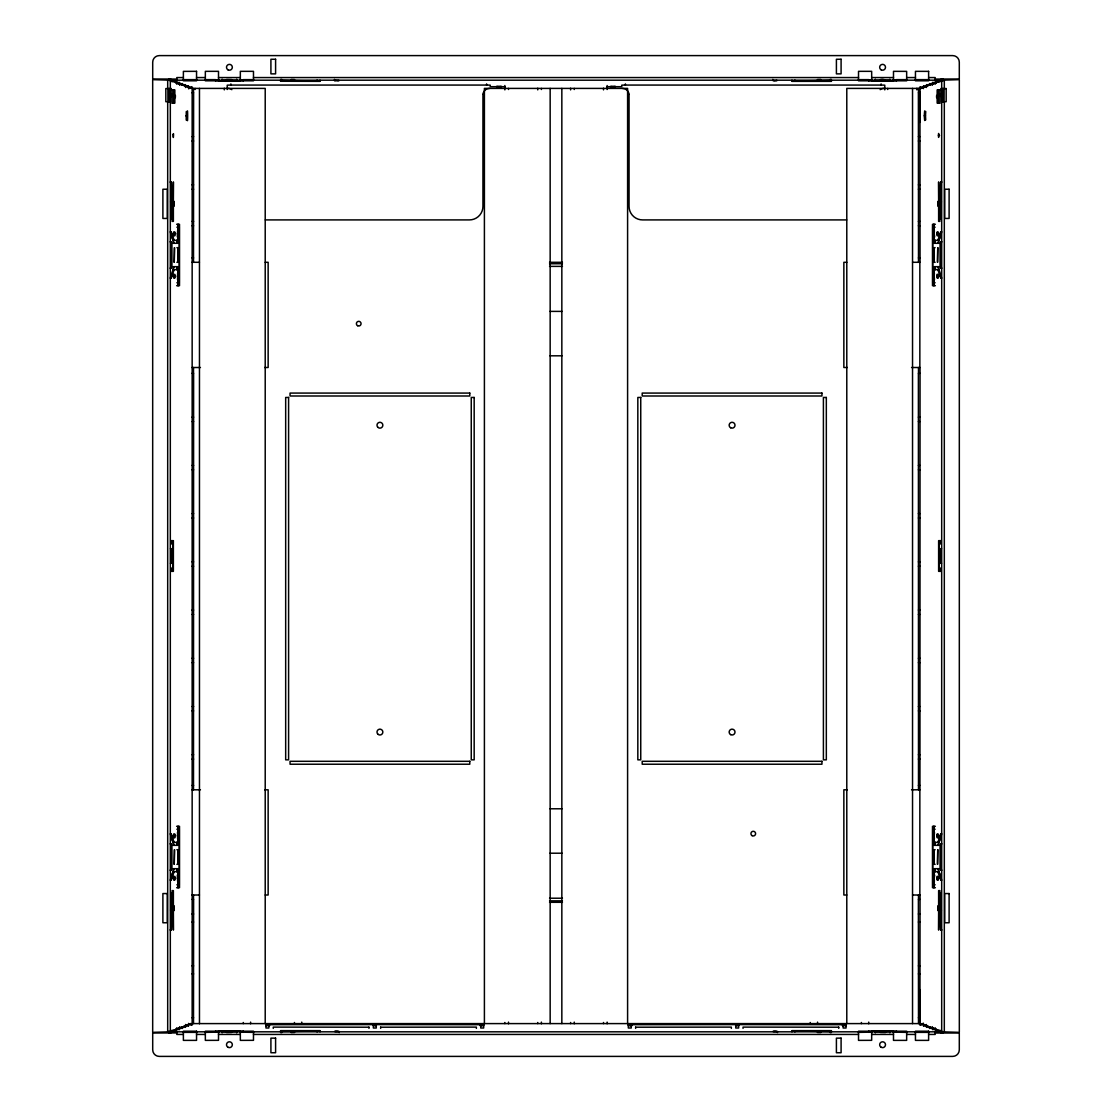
<?xml version="1.0" encoding="UTF-8"?>
<svg xmlns="http://www.w3.org/2000/svg" width="1112" height="1112" viewBox="0 0 1112 1112"><rect width="100%" height="100%" fill="white"/><g stroke="black" fill="none" stroke-linecap="round" stroke-linejoin="round"><path stroke-width="1.5" d="M942.906 102.179L942.948 88.529M944.074 102.179L944.116 88.543M186.955 115.773C187.872 98.704 187.886 132.856 186.955 115.773L185.787 115.773M924.308 115.773C925.198 98.94 925.253 132.286 924.308 115.773L925.476 115.773L925.754 111.52M170.331 95.132L170.483 93.686L170.4 96.396L170.331 95.132L171.498 95.132L171.637 96.563L171.637 93.686L171.498 95.132M174.028 96.007L174.028 97.008M173.736 203.844C174.25 195.128 174.25 212.559 173.736 203.844L172.569 203.844M173.597 233.798C174 226.82 174.042 240.748 173.597 233.798L172.443 233.798M173.597 276.179C174 269.201 174.042 283.115 173.597 276.179L172.443 276.179M178.337 233.798C178.99 222.914 178.99 244.696 178.337 233.798L177.183 233.798M178.337 276.179C178.99 265.281 178.99 287.063 178.337 276.179L177.183 276.179M173.597 835.821C174 828.843 174.042 842.771 173.597 835.821L172.443 835.821M173.597 878.202C174 871.224 174.042 885.138 173.597 878.202L172.443 878.202M173.736 908.156C174.25 899.441 174.25 916.872 173.736 908.156L172.569 908.156M178.337 835.821C178.99 824.937 178.99 846.718 178.337 835.821L177.183 835.821M178.337 878.202C178.99 867.304 178.99 889.086 178.337 878.202L177.183 878.202M933.037 233.798C933.691 222.914 933.691 244.696 933.037 233.798L934.205 233.798L934.358 230.643M933.037 276.179C933.691 265.281 933.691 287.063 933.037 276.179L934.205 276.179L934.358 273.01M937.972 97.008L937.972 96.007M937.055 233.798C937.444 226.82 937.499 240.748 937.055 233.798L939.167 233.798M938.431 135.428C938.834 128.45 938.875 142.378 938.431 135.428L939.598 135.428M937.763 203.844C938.292 195.128 938.292 212.559 937.763 203.844L938.931 203.844L939.056 206.373M937.055 276.179C937.444 269.201 937.499 283.115 937.055 276.179L939.167 276.179M940.252 95.132L940.404 93.686L940.321 96.396L940.252 95.132L941.419 95.132L941.572 96.563L941.572 93.686L941.419 95.132M938.931 203.844L939.056 201.314M939.292 203.844C939.682 196.866 939.737 210.793 939.292 203.844L940.46 203.844M933.037 835.821C933.691 824.937 933.691 846.718 933.037 835.821L934.205 835.821L934.358 838.99M933.037 878.202C933.691 867.304 933.691 889.086 933.037 878.202L934.205 878.202L934.664 875.033M934.205 835.821L934.455 832.221M939.292 556C939.682 549.022 939.737 562.936 939.292 556L940.46 556M937.055 835.821C937.444 828.843 937.499 842.771 937.055 835.821L939.167 835.821M937.055 878.202C937.444 871.224 937.499 885.138 937.055 878.202L939.167 878.202M937.763 908.156C938.292 899.441 938.292 916.872 937.763 908.156L938.931 908.156L939.056 910.686M938.931 908.156L939.056 905.627M939.292 908.156C939.682 901.179 939.737 915.093 939.292 908.156L940.46 908.156M170.136 231.977L171.304 231.977L171.248 234.813L174.111 243.292M170.136 834L171.304 834L171.248 836.836L174.111 845.328M941.864 278L940.696 278L940.752 275.164M941.864 880.023L940.696 880.023L940.752 877.187L937.889 868.694M170.692 910.867L170.9 903.945M172.138 893.033L171.276 929.924L170.108 929.924M171.276 929.924L172.388 893.548M939.612 218.452L940.724 182.076L941.892 182.076M939.862 218.967L940.724 182.076M941.099 208.055L941.308 201.133M172.944 206.373L172.944 201.314M177.642 838.99L177.545 832.221M172.944 910.686L172.944 905.627M177.642 881.357L177.336 875.033M170.108 182.076L171.276 182.076L172.138 218.967M177.545 279.779L177.642 273.01M934.664 236.967L934.205 233.798M941.892 929.924L940.724 929.924L939.862 893.033M186.218 120.082L186.26 111.589M170.609 276.596L174.111 266.671M170.136 278L171.304 278L174.139 269.604M170.609 878.619L172.972 871.627L177.795 871.627L177.795 887.696M174.111 868.694L171.248 877.187L171.304 880.023L170.136 880.023M171.304 880.023L174.139 871.627M937.861 240.373L940.696 231.977L941.864 231.977M937.889 243.292L940.752 234.813L940.696 231.977M941.391 233.381L939.028 240.373L934.205 240.373L934.205 224.304M937.861 842.396L940.696 834L941.864 834M937.889 845.328L940.752 836.836L940.696 834M941.391 835.404L939.028 842.396L934.205 842.396L934.205 826.327M919.846 88.404L941.683 80.203L944.31 80.161L944.31 88.557M167.69 101.706L167.69 1031.839L170.47 1031.755L190.986 1023.596M183.383 1031.811L167.69 1031.839L170.317 1031.797L192.154 1023.596M334.476 79.397L334.476 80.564L336.408 80.495M772.84 79.397C771.7 81.843 780.777 80.133 775.592 80.495M880.343 79.578C883.011 78.688 888.432 80.606 883.095 80.773M226.5 1032.492L231.657 1032.422M339.16 1031.436C329.055 1032.339 338.868 1029.364 339.16 1032.603M777.524 1031.436C767.433 1032.339 777.232 1029.364 777.524 1032.603M880.343 1032.422L885.499 1032.492L885.499 1031.324L879.661 1031.324L882.08 1031.227M942.851 80.203L944.31 80.161L941.683 80.203L941.683 88.557M169.358 1031.213A1.46 1.46 0 0 0 170.47 1031.755L170.47 1032.923L169.024 1032.923L169.149 1031.797M280.697 79.397L280.697 80.564L320.006 80.884M831.303 1032.603L831.303 1031.436L830.303 1031.519L830.303 1032.687M942.962 80.161L959.322 79.647L959.322 1032.353L942.962 1031.839M169.038 1031.839L152.678 1032.353L152.678 79.647L169.038 80.161M231.657 79.578L226.5 79.508M808.354 80.968L807.326 81.051L809.119 81.106M229.92 80.773C237.426 80.564 221.399 80.564 228.905 80.773M302.075 80.954L300.143 81.023L302.881 80.954M337.228 80.634L339.16 80.564L334.476 80.564M302.881 81.106L304.813 81.023L303.645 80.968M817.431 79.55L820.906 79.508M831.303 79.397L831.303 80.564L791.994 80.884M794.913 80.981L831.303 80.564M499.524 86.597C507.03 86.388 491.004 86.388 498.51 86.597M613.49 86.597C620.996 86.388 604.97 86.388 612.476 86.597M228.905 1031.227C221.399 1031.436 237.426 1031.436 229.92 1031.227M280.697 1032.603L280.697 1031.436L320.006 1031.116M291.094 1032.492L294.569 1032.45M504.862 86.694L490.239 86.694L490.239 85.179L487.723 85.068L229.753 85.068L227.223 85.179L227.223 89.502M884.777 89.891L884.777 85.179L882.247 85.068L624.277 85.068L621.761 85.179L621.761 86.694L607.138 86.694M183.383 80.189L169.024 80.245L169.024 79.077L191.403 88.126L191.403 86.958M167.69 88.557L167.69 80.161L170.47 80.245A1.46 1.46 0 0 0 169.552 80.578M921.014 1023.596L941.53 1031.755L944.31 1031.839L944.31 101.706M941.53 1031.755L942.976 1031.755L942.976 1032.923L941.53 1032.923L941.53 1031.755A1.46 1.46 0 0 0 942.448 1031.422M169.024 79.077L170.47 79.077A2.627 2.627 -84.5 0 0 168.232 80.356M920.597 1025.042L920.597 1023.874L922.056 1023.874L919.846 1023.874M942.976 1032.923L941.53 1032.923A2.627 2.627 -84.5 0 0 943.768 1031.644M183.383 77.562L176.808 77.562L176.808 80.245M196.546 77.562L205.345 77.562M218.508 77.562L240.331 77.562M253.48 77.562L858.52 77.562M871.669 77.562L893.492 77.562M906.655 77.562L915.454 77.562M928.617 77.562L935.192 77.562L935.192 80.245L942.976 80.245L942.976 79.077L941.53 79.077L941.53 80.245A1.46 1.46 0 0 1 942.642 80.787M176.808 79.077L152.705 78.98L152.705 62.175A6.575 6.575 0 0 1 159.28 55.6L952.72 55.6A6.575 6.575 0 0 1 959.295 62.175L959.295 78.98L935.192 79.077M183.383 79.633L196.546 79.633M205.345 79.633L215.575 79.633L215.575 81.009L243.25 81.009L243.25 79.633L253.48 79.633M858.52 79.633L868.75 79.633L868.75 81.009L896.425 81.009L896.425 79.633L906.655 79.633M915.454 79.633L928.617 79.633M215.575 79.842L219.036 79.842M239.789 79.842L243.25 79.842M868.75 79.842L872.211 79.842M892.964 79.842L896.425 79.842M196.546 80.189L205.345 80.189M218.508 80.189L240.331 80.189M253.48 80.189L858.52 80.189M871.669 80.189L893.492 80.189M906.655 80.189L915.454 80.189M928.617 80.189L935.192 80.189M222.108 80.356L236.717 80.453L236.717 79.188M889.892 80.356L875.283 80.453L875.283 79.188M215.575 80.801L205.345 80.801L205.345 71.335L218.508 71.335L218.508 80.912L240.331 80.912L240.331 71.335L253.48 71.335L253.48 80.801L243.25 80.801M868.75 80.801L858.52 80.801L858.52 71.335L871.669 71.335L871.669 80.912L893.492 80.912L893.492 71.335L906.655 71.376L906.655 80.801L896.425 80.801M809.119 80.954L811.857 81.023L809.925 80.954M192.154 88.126L189.944 88.126L191.403 88.126A1.46 1.446 -35.9 0 0 190.652 88.334M919.846 88.126L922.056 88.126L920.597 88.126L920.597 86.958M191.945 88.404L265.212 88.404L265.212 1023.596M171.721 89.933L174.848 89.933L174.848 103.082L171.721 103.082M940.279 89.933L937.152 89.933L937.152 103.082L940.279 103.082M192.029 92.796L193.613 92.796L193.502 262.293M918.498 262.293L918.387 92.796L919.971 92.796M192.029 136.623L193.613 136.623M918.387 136.623L919.971 136.623M192.029 141.016L193.613 141.016M918.387 141.016L919.971 141.016M192.029 184.856L193.613 184.856M918.387 184.856L919.971 184.856M192.029 189.235L193.613 189.235M918.387 189.235L919.971 189.235M171.22 218.452L173.124 218.452L173.375 181.923L173.375 221.385L172.138 221.385L172.207 217.952M940.78 218.452L938.875 218.452L938.625 181.923L938.625 221.385L939.862 221.385L939.793 217.952M265.337 219.912L469.417 219.912A13.511 13.511 0 0 0 482.942 206.401L482.942 94.979A6.575 6.575 0 0 1 489.516 88.404M846.663 219.912L642.583 219.912A13.511 13.511 0 0 1 629.058 206.401L629.058 94.979A6.575 6.575 0 0 0 622.484 88.404M192.029 221.385L193.613 221.385M918.387 221.385L919.971 221.385M176.627 224.304L179.505 224.304L179.505 285.673L176.627 285.673M935.373 224.304L932.495 224.304L932.495 285.673L935.373 285.673M192.029 225.764L193.613 225.764M918.387 225.764L919.971 225.764M176.877 227.223L179.268 227.223L179.268 282.754L176.877 282.754M935.122 227.223L932.732 227.223L932.732 282.754L935.122 282.754M170.122 241.832L171.901 241.832L171.901 268.145L170.122 268.145M941.878 241.832L940.099 241.832L940.099 268.145L941.878 268.145M172.944 243.292L178.031 243.292L178.031 227.223M939.056 243.292L933.969 243.292L933.969 227.223M176.877 247.684L178.031 247.684L178.031 262.293L176.877 262.293M935.122 247.684L933.969 247.684L933.969 262.293L935.122 262.293M192.029 257.914L193.613 257.914M918.387 257.914L919.971 257.914M191.945 262.293L199.437 262.293M265.212 262.293L268.145 262.293L268.145 367.502L264.67 367.502M549.564 262.293L562.436 262.293M846.788 262.293L843.855 262.293L843.855 367.502L847.33 367.502M912.563 262.293L920.055 262.293L919.958 88.404L846.788 88.404L846.788 1023.596M549.564 263.752L562.436 263.752M549.564 266.38L562.436 266.38M172.944 266.671L178.031 266.671L178.031 282.754M939.056 266.671L933.969 266.671L933.969 282.754M172.972 269.604L177.795 269.604L177.795 285.673M939.028 269.604L934.205 269.604L934.205 285.673M549.953 311.388L562.047 311.388M549.995 355.812L562.005 355.812M191.945 367.502L200.438 367.502M911.562 367.502L920.055 367.502L919.958 789.798L911.562 789.798M192.029 373.34L193.613 373.34L193.502 789.798M918.498 789.798L918.387 373.34L919.971 373.34M192.029 417.181L193.613 417.181M918.387 417.181L919.971 417.181M192.029 421.573L193.613 421.573M918.387 421.573L919.971 421.573M192.029 465.4L193.613 465.4M918.387 465.4L919.971 465.4M192.029 469.792L193.613 469.792M918.387 469.792L919.971 469.792M192.029 513.619L193.613 513.619M918.387 513.619L919.971 513.619M192.029 518.011L193.613 518.011M918.387 518.011L919.971 518.011M170.483 548.689L171.901 548.689L171.901 563.311L170.483 563.311M941.516 548.689L940.099 548.689L940.099 563.311L941.516 563.311M192.029 561.838L193.613 561.838M918.387 561.838L919.971 561.838M192.029 566.23L193.613 566.23M918.387 566.23L919.971 566.23M192.029 610.071L193.613 610.071M918.387 610.071L919.971 610.071M192.029 614.449L193.613 614.449M918.387 614.449L919.971 614.449M192.029 658.29L193.613 658.29M918.387 658.29L919.971 658.29M192.029 662.669L193.613 662.669M918.387 662.669L919.971 662.669M192.029 706.509L193.613 706.509M918.387 706.509L919.971 706.509M192.029 710.888L193.613 710.888M918.387 710.888L919.971 710.888M192.029 754.728L193.613 754.728M918.387 754.728L919.971 754.728M192.029 759.107L193.613 759.107M918.387 759.107L919.971 759.107M192.029 785.406L193.613 785.406M918.387 785.406L919.971 785.406M191.945 789.798L200.438 789.798M264.67 789.798L268.145 789.798L268.145 895.007L265.212 895.007M847.33 789.798L843.855 789.798L843.855 895.007L846.788 895.007M549.995 808.785L562.005 808.785M176.627 826.327L179.505 826.327L179.505 887.696L176.627 887.696M935.373 826.327L932.495 826.327L932.495 887.696L935.373 887.696M176.877 829.246L179.268 829.246L179.268 884.777L176.877 884.777M935.122 829.246L932.732 829.246L932.732 884.777L935.122 884.777M170.122 843.855L171.901 843.855L171.901 870.168L170.122 870.168M941.878 843.855L940.099 843.855L940.099 870.168L941.878 870.168M172.944 845.328L178.031 845.328L178.031 829.246M939.056 845.328L933.969 845.328L933.969 829.246M176.877 849.707L178.031 849.707L178.031 864.316L176.877 864.316M935.122 849.707L933.969 849.707L933.969 864.316L935.122 864.316M549.953 853.21L562.047 853.21M172.944 868.694L178.031 868.694L178.031 884.777M939.056 868.694L933.969 868.694L933.969 884.777M171.22 893.548L173.124 893.548L173.375 930.077L173.375 890.615L172.138 890.615L172.207 894.048M940.78 893.548L938.875 893.548L938.625 930.077L938.625 890.615L939.862 890.615L939.793 894.048M191.945 895.007L199.437 895.007M912.563 895.007L920.055 895.007L919.958 1023.596L191.945 1023.596M549.564 898.218L562.436 898.218M192.029 899.386L193.613 899.386L193.502 1023.596M918.498 1023.596L918.387 899.386L919.971 899.386M549.564 900.845L562.436 900.845M549.564 902.305L562.436 902.305M192.029 913.994L193.613 913.994M918.387 913.994L919.971 913.994M192.029 922.043L193.613 922.043M918.387 922.043L919.971 922.043M192.029 965.869L193.613 965.869M918.387 965.869L919.971 965.869M192.029 973.903L193.613 973.903M918.387 973.903L919.971 973.903M192.029 1017.744L193.613 1017.744M918.387 1017.744L919.971 1017.744M192.154 1023.874L189.944 1023.874L191.403 1023.874L191.403 1025.042M269.604 1024.513L372.617 1024.43L269.604 1024.43L269.604 1025.695M480.023 1024.513L376.996 1024.43L480.023 1024.43L480.023 1025.695M631.977 1024.513L735.004 1024.43L631.977 1024.43L631.977 1025.695M842.396 1024.513L739.383 1024.43L842.396 1024.43L842.396 1025.695M265.782 1024.764L269.146 1024.764M372.923 1024.764L376.398 1024.764M480.551 1024.764L484.026 1024.764M627.974 1024.764L631.449 1024.764M735.602 1024.764L739.077 1024.764M842.854 1024.764L846.218 1024.764M265.949 1025.695L268.868 1025.695M373.354 1025.695L376.273 1025.695M480.745 1025.695L483.664 1025.695M628.336 1025.695L631.255 1025.695M735.727 1025.695L738.646 1025.695M843.132 1025.695L846.051 1025.695M368.962 1027.21L273.26 1027.113L273.26 1028.378M380.651 1027.21L476.367 1027.113L476.367 1028.378M635.633 1027.21L731.348 1027.113L731.348 1028.378M838.74 1027.21L743.038 1027.113L743.038 1028.378M215.575 1031.199L205.345 1031.199L205.345 1040.373L218.508 1040.332L218.508 1031.088L240.331 1031.088L240.331 1040.373L253.48 1040.332L253.48 1031.199L243.25 1031.199M791.994 1031.116L831.303 1031.436M868.75 1031.199L858.52 1031.199L858.52 1040.373L871.669 1040.332L871.669 1031.088L893.492 1031.088L893.492 1040.373L906.655 1040.373L906.655 1031.199L896.425 1031.199M222.108 1031.644L236.717 1031.547L236.717 1032.812M875.283 1031.644L889.892 1031.547L889.892 1032.812M196.546 1031.811L205.345 1031.811M218.508 1031.811L240.331 1031.811M253.48 1031.811L858.52 1031.811M871.669 1031.811L893.492 1031.811M906.655 1031.811L915.454 1031.811M928.617 1031.811L944.31 1031.839L941.683 1031.797L919.846 1023.596M183.383 1032.367L196.546 1032.367M205.345 1032.367L219.036 1032.158M239.789 1032.158L253.48 1032.367M858.52 1032.367L872.211 1032.158M892.964 1032.158L906.655 1032.367M915.454 1032.367L928.617 1032.367M176.808 1032.923L152.705 1033.02L152.705 1049.825A6.575 6.575 0 0 0 159.28 1056.4L952.72 1056.4A6.575 6.575 0 0 0 959.295 1049.825L959.295 1033.02L935.192 1033.02M183.383 1034.438L176.808 1034.438L176.808 1031.755M196.546 1034.438L205.345 1034.438M218.508 1034.438L240.331 1034.438M253.48 1034.438L858.52 1034.438M871.669 1034.438L893.492 1034.438M906.655 1034.438L915.454 1034.438M928.617 1034.438L935.192 1034.438L935.192 1031.755M942.976 79.077L941.53 79.077A2.627 2.627 84.5 0 1 943.991 80.828M169.024 1032.923L170.47 1032.923A2.627 2.627 84.4 0 1 168.009 1031.171M942.976 80.245L920.597 88.126A1.46 1.446 35.9 0 1 921.514 88.46M169.024 1031.755L170.47 1031.755M882.08 80.773L879.661 80.676L885.499 80.676M774.772 80.634L772.84 80.564M291.094 79.508L294.569 79.55M280.697 80.564L317.087 80.981M883.095 1031.227L885.499 1031.324M817.431 1032.45L820.906 1032.492M280.697 1031.436L281.697 1031.519L281.697 1032.687M192.154 88.404L170.317 80.203L167.69 80.161L170.317 80.203L170.317 88.557M937.889 266.671L941.391 276.596M937.861 269.604L940.696 278M941.391 878.619L939.028 871.627L934.205 871.627L934.205 887.696M937.861 871.627L940.696 880.023M171.304 231.977L174.139 240.373M170.609 233.381L172.972 240.373L177.795 240.373L177.795 224.304M171.304 834L174.139 842.396M170.609 835.404L172.972 842.396L177.795 842.396L177.795 826.327M934.455 279.779L934.205 276.179M177.336 236.967L177.642 230.643M925.712 119.887L925.476 115.773M934.358 881.357L934.205 878.202M941.099 903.945L941.308 910.867M939.612 893.548L940.724 929.924M171.276 182.076L172.388 218.452M170.692 201.133L170.9 208.055M171.248 275.164L171.304 278M169.052 88.529L169.094 102.179M167.884 88.543L167.926 102.179M942.003 88.557L942.003 101.706M941.683 101.706L941.683 1031.797M941.266 241.832L941.266 268.145M941.266 548.689L941.266 563.311M941.266 843.855L941.266 870.168M941.155 79.216L941.155 80.384M941.086 548.689L941.086 563.311M941.155 1031.616L941.155 1032.784M940.71 241.832L940.71 268.145M940.835 548.689L940.835 563.311M940.71 843.855L940.71 870.168M940.349 548.689L940.349 563.311M939.793 540.654L939.793 544.06M939.793 567.926L939.793 571.346M939.126 89.933L939.126 103.082M938.709 80.133L938.709 81.301A1.46 1.46 0 0 1 939.557 81.579M938.709 1031.866L938.709 1030.699A1.46 1.46 0 0 0 939.557 1030.421M938.208 80.314L938.208 81.496A1.46 1.46 0 0 1 939.07 81.774M938.319 89.933L938.319 103.082M938.208 1031.686L938.208 1030.504A1.46 1.46 0 0 0 939.07 1030.226M935.762 81.245L935.762 82.413A1.46 1.46 0 0 1 936.61 82.691M935.762 1030.754L935.762 1029.587A1.46 1.46 0 0 0 936.61 1029.309M935.275 81.426L935.275 82.594A1.46 1.46 0 0 1 936.123 82.886M935.275 1030.574L935.275 1029.406A1.46 1.46 0 0 0 936.123 1029.114M935.122 240.081L935.122 243.292M935.122 266.671L935.122 269.896M935.122 842.104L935.122 845.328M935.122 868.694L935.122 871.919M934.205 247.684L934.205 262.293M934.205 849.707L934.205 864.316M933.649 224.304L933.649 227.71M933.649 282.267L933.649 285.673M933.649 826.327L933.649 829.733M933.649 884.29L933.649 887.696M932.815 82.357L932.815 83.525A1.46 1.46 0 0 1 933.663 83.803M932.815 1029.642L932.815 1028.475A1.46 1.46 0 0 0 933.663 1028.197M932.329 82.538L932.329 83.706A1.46 1.46 0 0 1 933.176 83.984M932.329 1029.462L932.329 1028.294A1.46 1.46 0 0 0 933.176 1028.016M929.868 83.469L929.868 84.637A1.46 1.46 0 0 1 930.716 84.915M929.868 1028.531L929.868 1027.363A1.46 1.46 0 0 0 930.716 1027.085M929.382 83.65L929.382 84.818A1.46 1.46 0 0 1 930.23 85.096M929.382 1028.35L929.382 1027.182A1.46 1.46 0 0 0 930.23 1026.904M926.921 84.581L926.921 85.749M926.921 1026.251L926.921 1027.418M926.435 84.762L926.435 85.93A1.46 1.46 0 0 1 927.283 86.208M926.435 1027.238L926.435 1026.07A1.46 1.46 0 0 0 927.283 1025.792M923.975 85.68L923.975 86.847A1.46 1.46 0 0 1 924.823 87.139M923.975 1026.32L923.975 1025.153A1.46 1.46 0 0 0 924.823 1024.861M923.488 85.874L923.488 87.042A1.46 1.46 0 0 1 924.336 87.32M923.488 1026.126L923.488 1024.958A1.46 1.46 0 0 0 924.336 1024.68M921.028 86.792L921.028 87.959A1.46 1.46 0 0 1 921.876 88.251M921.028 1025.208L921.028 1024.041A1.46 1.46 0 0 0 921.876 1023.749M919.846 86.958L919.846 89.613M919.846 91.587L919.846 122.389M919.846 262.293L919.846 367.502M919.846 789.798L919.846 895.007M919.846 989.611L919.846 1025.042M918.498 88.404L918.498 92.796M918.498 367.502L918.498 373.34M918.498 895.007L918.498 899.386M916.927 88.237L916.927 89.891M912.535 88.404L912.535 1023.596M896.425 1032.367L896.425 1030.991L868.75 1030.991L868.75 1032.367M889.892 79.188L889.892 80.453M887.696 88.404L887.696 89.502M881.121 83.9L881.121 85.068M875.283 1031.547L875.283 1032.812M868.708 1022.109L868.708 1023.763M861.397 1022.498L861.397 1023.596M838.74 1027.113L838.74 1028.378M831.442 80.092L831.442 81.357L791.994 81.357L791.994 80.189M831.442 1031.908L831.442 1030.643L791.994 1030.643L791.994 1031.811M830.303 79.313L830.303 80.481M817.556 1022.109L817.556 1023.763M810.259 1022.498L810.259 1023.596M794.913 80.092L794.913 81.259M794.913 1030.741L794.913 1031.908M635.633 1027.113L635.633 1028.378M627.599 1023.596L627.599 88.404L484.401 88.404L484.401 1023.596M625.403 83.9L625.403 85.068M607.138 85.527L607.138 89.502M607.138 1022.109L607.138 1023.763M603.496 88.237L603.496 89.891M603.496 1022.498L603.496 1023.596M574.265 88.404L574.265 89.502M574.265 1022.109L574.265 1023.763M570.609 88.237L570.609 89.891M570.609 1022.498L570.609 1023.596M561.838 88.404L561.838 1023.596M550.162 88.404L550.162 1023.596M541.391 88.404L541.391 89.502M541.391 1022.109L541.391 1023.763M537.735 88.237L537.735 89.891M537.735 1022.498L537.735 1023.596M508.504 88.404L508.504 89.502M508.504 1022.109L508.504 1023.763M504.862 85.527L504.862 89.891M504.862 1022.498L504.862 1023.596M486.597 83.9L486.597 85.068M380.651 1027.113L380.651 1028.378M368.962 1027.113L368.962 1028.378M320.006 80.189L320.006 81.357L280.558 81.259L280.558 80.092M320.006 1031.811L320.006 1030.643L280.558 1030.643L280.558 1031.908M317.087 80.092L317.087 81.259M317.087 1030.741L317.087 1031.908M301.741 1022.109L301.741 1023.763M294.444 1022.498L294.444 1023.596M281.697 79.313L281.697 80.481M250.603 1022.109L250.603 1023.763M243.292 1022.498L243.292 1023.596M243.25 1032.367L243.25 1030.991L215.575 1030.991L215.575 1032.367M230.879 83.9L230.879 85.068M224.304 88.237L224.304 89.891M222.108 79.188L222.108 80.453M222.108 1031.547L222.108 1032.812M199.465 88.404L199.465 1023.763M195.073 88.404L195.073 89.502M193.502 88.404L193.502 92.796M193.502 367.502L193.502 373.34M193.502 895.007L193.502 899.386M192.154 86.958L192.154 1025.042M190.972 86.792L190.972 87.959A1.46 1.46 0 0 0 190.124 88.251M190.972 1025.208L190.972 1024.041A1.46 1.46 0 0 1 190.124 1023.749M188.512 85.874L188.512 87.042A1.46 1.46 0 0 0 187.664 87.32M188.512 1026.126L188.512 1024.958A1.46 1.46 0 0 1 187.664 1024.68M188.025 85.68L188.025 86.847A1.46 1.46 0 0 0 187.177 87.139M188.025 1026.32L188.025 1025.153A1.46 1.46 0 0 1 187.177 1024.861M185.565 84.762L185.565 85.93A1.46 1.46 0 0 0 184.717 86.208M185.565 1027.238L185.565 1026.07A1.46 1.46 0 0 1 184.717 1025.792M185.078 84.581L185.078 85.749M185.078 1026.251L185.078 1027.418M182.618 83.65L182.618 84.818A1.46 1.46 0 0 0 181.77 85.096M182.618 1028.35L182.618 1027.182A1.46 1.46 0 0 1 181.77 1026.904M182.132 83.469L182.132 84.637A1.46 1.46 0 0 0 181.284 84.915M182.132 1028.531L182.132 1027.363A1.46 1.46 0 0 1 181.284 1027.085M179.671 82.538L179.671 83.706A1.46 1.46 0 0 0 178.823 83.984M179.671 1029.462L179.671 1028.294A1.46 1.46 0 0 1 178.823 1028.016M179.185 82.357L179.185 83.525A1.46 1.46 0 0 0 178.337 83.803M179.185 1029.642L179.185 1028.475A1.46 1.46 0 0 1 178.337 1028.197M178.351 224.304L178.351 227.71M178.351 282.267L178.351 285.673M178.351 826.327L178.351 829.733M178.351 884.29L178.351 887.696M177.795 247.684L177.795 262.293M177.795 849.707L177.795 864.316M176.725 81.426L176.725 82.594A1.46 1.46 0 0 0 175.877 82.886M176.877 240.081L176.877 243.292M176.877 266.671L176.877 269.896M176.877 842.104L176.877 845.328M176.877 868.694L176.877 871.919M176.725 1030.574L176.725 1029.406A1.46 1.46 0 0 1 175.877 1029.114M176.238 81.245L176.238 82.413A1.46 1.46 0 0 0 175.39 82.691M176.238 1030.754L176.238 1029.587A1.46 1.46 0 0 1 175.39 1029.309M173.792 80.314L173.792 81.496A1.46 1.46 0 0 0 172.93 81.774M173.68 89.933L173.68 103.082M173.792 1031.686L173.792 1030.504A1.46 1.46 0 0 1 172.93 1030.226M173.291 80.133L173.291 81.301A1.46 1.46 0 0 0 172.443 81.579M173.291 1031.866L173.291 1030.699A1.46 1.46 0 0 1 172.443 1030.421M172.874 89.933L172.874 103.082M172.207 540.654L172.207 544.06M172.207 567.926L172.207 571.346M171.651 548.689L171.651 563.311M171.29 241.832L171.29 268.145M171.165 548.689L171.165 563.311M171.29 843.855L171.29 870.168M170.914 548.689L170.914 563.311M170.845 79.216L170.845 80.384M170.734 241.832L170.734 268.145M170.734 548.689L170.734 563.311M170.734 843.855L170.734 870.168M170.845 1031.616L170.845 1032.784M170.317 101.706L170.317 1031.797M169.997 88.557L169.997 101.706M927.769 1025.973A1.46 1.46 0 0 1 926.921 1026.251M185.078 1026.251A1.46 1.46 0 0 1 184.231 1025.973M932.356 1026.71A2.627 2.613 -69.4 0 1 931.981 1027.446M926.463 1024.486A2.627 2.613 -69.4 0 1 926.087 1025.222M923.071 1023.29A2.627 2.613 -47 0 1 922.626 1024.082M923.516 1023.387A2.627 2.613 -69.4 0 1 923.141 1024.11M921.348 1023.665A1.46 1.446 -35.9 0 1 920.597 1023.874M935.303 1027.822A2.627 2.613 -69.4 0 1 933.621 1029.517M934.441 1028.364A2.627 2.613 -69.3 0 1 933.858 1028.947M941.197 1030.046A2.627 2.613 -69.4 0 1 940.822 1030.768M943.282 1031.7A2.627 2.613 -69.3 0 1 942.698 1032.284M191.403 1023.874A1.46 1.446 35.9 0 1 190.486 1023.54M169.302 1032.284A2.627 2.613 69.4 0 1 168.718 1031.7M171.178 1030.768A2.627 2.613 69.3 0 1 170.803 1030.046M178.142 1028.947A2.627 2.613 69.4 0 1 177.559 1028.364M178.379 1029.517A2.627 2.613 69.4 0 1 176.697 1027.822M180.019 1027.446A2.627 2.613 69.4 0 1 179.644 1026.71M185.912 1025.222A2.627 2.613 69.4 0 1 185.537 1024.486M188.859 1024.11A2.627 2.613 69.4 0 1 188.484 1023.387M184.231 86.027A1.46 1.46 0 0 1 185.078 85.749M926.921 85.749A1.46 1.46 0 0 1 927.769 86.027M627.807 92.588A6.575 6.575 0 0 1 628.739 94.423M483.261 94.423A6.575 6.575 0 0 1 484.193 92.588M923.141 87.89A2.627 2.613 69.4 0 1 923.516 88.612M926.087 86.778A2.627 2.613 69.4 0 1 926.463 87.514M931.981 84.554A2.627 2.613 69.4 0 1 932.356 85.29M933.621 82.483A2.627 2.613 69.4 0 1 935.303 84.178M933.858 83.052A2.627 2.613 69.4 0 1 934.441 83.636M940.822 81.232A2.627 2.613 69.4 0 1 941.197 81.954M942.698 79.716A2.627 2.613 69.3 0 1 943.282 80.3M168.718 80.3A2.627 2.613 -69.4 0 1 169.302 79.716M170.803 81.954A2.627 2.613 -69.3 0 1 171.178 81.232M177.559 83.636A2.627 2.613 -69.4 0 1 178.142 83.052M176.697 84.178A2.627 2.613 -69.4 0 1 178.379 82.483M179.644 85.29A2.627 2.613 -69.3 0 1 180.019 84.554M185.537 87.514A2.627 2.613 -69.3 0 1 185.912 86.778M188.929 88.71A2.627 2.613 -47 0 1 189.374 87.917M188.484 88.612A2.627 2.613 -69.4 0 1 188.859 87.89M227.96 88.404A6.575 6.575 0 0 1 231.824 89.669M880.176 89.669A6.575 6.575 0 0 1 884.04 88.404M173.18 134.635C173.236 142.864 173.917 130.146 173.18 134.635M172.332 203.051C172.374 211.28 173.055 198.561 172.332 203.051M175.196 96.007C175.223 101.15 175.64 93.199 175.196 96.007M174.57 233.006C174.626 241.234 175.293 228.516 174.57 233.006M174.57 275.373C174.626 283.616 175.293 270.883 174.57 275.373M172.332 555.194C172.374 563.437 173.055 550.718 172.332 555.194M172.332 907.35C172.374 915.593 173.055 902.861 172.332 907.35M174.57 835.029C174.626 843.257 175.293 830.539 174.57 835.029M174.57 877.396C174.626 885.638 175.293 872.906 174.57 877.396M936.582 96.007C936.61 101.15 937.041 93.199 936.582 96.007M938.014 233.006C938.069 241.234 938.736 228.516 938.014 233.006M938.014 275.373C938.069 283.616 938.736 270.883 938.014 275.373M938.014 835.029C938.069 843.257 938.736 830.539 938.014 835.029M938.014 877.396C938.069 885.638 938.736 872.906 938.014 877.396M300.282 1030.949L304.813 1030.977L300.282 1030.949M807.326 1030.949L811.857 1030.977L807.326 1030.949M275.595 59.256L270.911 59.256L270.911 73.865L275.595 73.865L275.595 59.256M841.089 59.256L836.405 59.256L836.405 73.865L841.089 73.865L841.089 59.256M196.546 71.335L183.383 71.376L183.383 80.801L196.546 80.801L196.546 71.335M928.617 71.376L915.454 71.335L915.454 80.801L928.617 80.801L928.617 71.335M171.165 88.557L165.827 88.557L165.827 101.706L171.165 101.706L171.165 88.557M946.173 88.557L940.835 88.557L940.835 101.706L946.173 101.706L946.173 88.557M167.286 189.235L162.894 189.235L162.894 218.452L167.286 218.452L167.286 189.235M949.106 189.235L944.713 189.235L944.713 218.452L949.106 218.452L949.106 189.235M174.473 247.684L174.236 262.293L174.473 247.684M937.763 247.684L937.527 262.293L937.763 247.684M469.792 393.078L290.051 393.078L290.051 395.997L469.792 395.997L469.792 393.078M821.949 393.078L642.208 393.078L642.208 395.997L821.949 395.997L821.949 393.078M288.592 397.457L285.673 397.457L285.673 759.843L288.592 759.843L288.592 397.457M474.171 397.457L471.252 397.457L471.252 759.843L474.171 759.843L474.171 397.457M640.748 397.457L637.829 397.457L637.829 759.843L640.748 759.843L640.748 397.457M826.327 397.457L823.408 397.457L823.408 759.843L826.327 759.843L826.327 397.457M173.375 540.654L170.914 540.654L170.914 543.573L173.124 543.573L173.124 568.427L170.914 568.427L170.914 571.346L173.375 571.346L173.375 540.654M941.086 540.654L938.625 540.654L938.625 571.346L941.086 571.346L941.086 568.427L938.875 568.427L938.875 543.573L941.086 543.573L941.086 540.654M469.792 761.303L290.051 761.303L290.051 764.222L469.792 764.222L469.792 761.303M821.949 761.303L642.208 761.303L642.208 764.222L821.949 764.222L821.949 761.303M174.473 849.707L174.236 864.316L174.473 849.707M937.763 849.707L937.527 864.316L937.763 849.707M167.286 893.548L162.894 893.548L162.894 922.765L167.286 922.765L167.286 893.548M949.106 893.548L944.713 893.548L944.713 922.765L949.106 922.765L949.106 893.548M268.868 1024.513L265.949 1024.513L265.949 1028.002L268.868 1028.002L268.868 1024.513M376.273 1024.513L373.354 1024.513L373.354 1028.002L376.273 1028.002L376.273 1024.513M483.664 1024.513L480.745 1024.513L480.745 1028.002L483.664 1028.002L483.664 1024.513M631.255 1024.513L628.336 1024.513L628.336 1028.002L631.255 1028.002L631.255 1024.513M738.646 1024.513L735.727 1024.513L735.727 1028.002L738.646 1028.002L738.646 1024.513M846.051 1024.513L843.132 1024.513L843.132 1028.002L846.051 1028.002L846.051 1024.513M196.546 1031.199L183.383 1031.199L183.383 1040.373L196.546 1040.373L196.546 1031.199M928.617 1031.199L915.454 1031.199L915.454 1040.373L928.617 1040.373L928.617 1031.199M275.595 1038.135L270.911 1038.135L270.911 1052.744L275.595 1052.744L275.595 1038.135M841.089 1038.135L836.405 1038.135L836.405 1052.744L841.089 1052.744L841.089 1038.135M881.121 1047.24A2.919 2.919 0 0 0 885.499 1044.71A2.919 2.919 0 0 0 881.121 1042.18A2.919 2.919 0 0 0 881.121 1047.24M227.96 1047.24A2.919 2.919 0 0 0 232.338 1044.71A2.919 2.919 0 0 0 227.96 1042.18A2.919 2.919 0 0 0 227.96 1047.24M881.121 69.82A2.919 2.919 0 0 0 885.499 67.29A2.919 2.919 0 0 0 881.121 64.76A2.919 2.919 0 0 0 881.121 69.82M227.96 69.82A2.919 2.919 0 0 0 232.338 67.29A2.919 2.919 0 0 0 227.96 64.76A2.919 2.919 0 0 0 227.96 69.82M752.101 835.654A2.335 2.335 0 0 0 755.604 833.639A2.335 2.335 0 0 0 752.101 831.609A2.335 2.335 0 0 0 752.101 835.654M357.564 325.691A2.335 2.335 0 0 0 361.066 323.661A2.335 2.335 0 0 0 357.564 321.646A2.335 2.335 0 0 0 357.564 325.691M377.691 733.962A2.919 2.919 0 0 0 382.667 733.072A2.919 2.919 0 0 0 379.414 729.194A2.919 2.919 0 0 0 377.691 733.962M377.691 427.105A2.919 2.919 0 0 0 382.667 426.216A2.919 2.919 0 0 0 379.414 422.338A2.919 2.919 0 0 0 377.691 427.105M730.612 734.601A2.919 2.919 0 0 0 735.004 732.071A2.919 2.919 0 0 0 730.612 729.541A2.919 2.919 0 0 0 730.612 734.601M730.612 427.745A2.919 2.919 0 0 0 735.004 425.215A2.919 2.919 0 0 0 730.612 422.685A2.919 2.919 0 0 0 730.612 427.745"/></g></svg>
